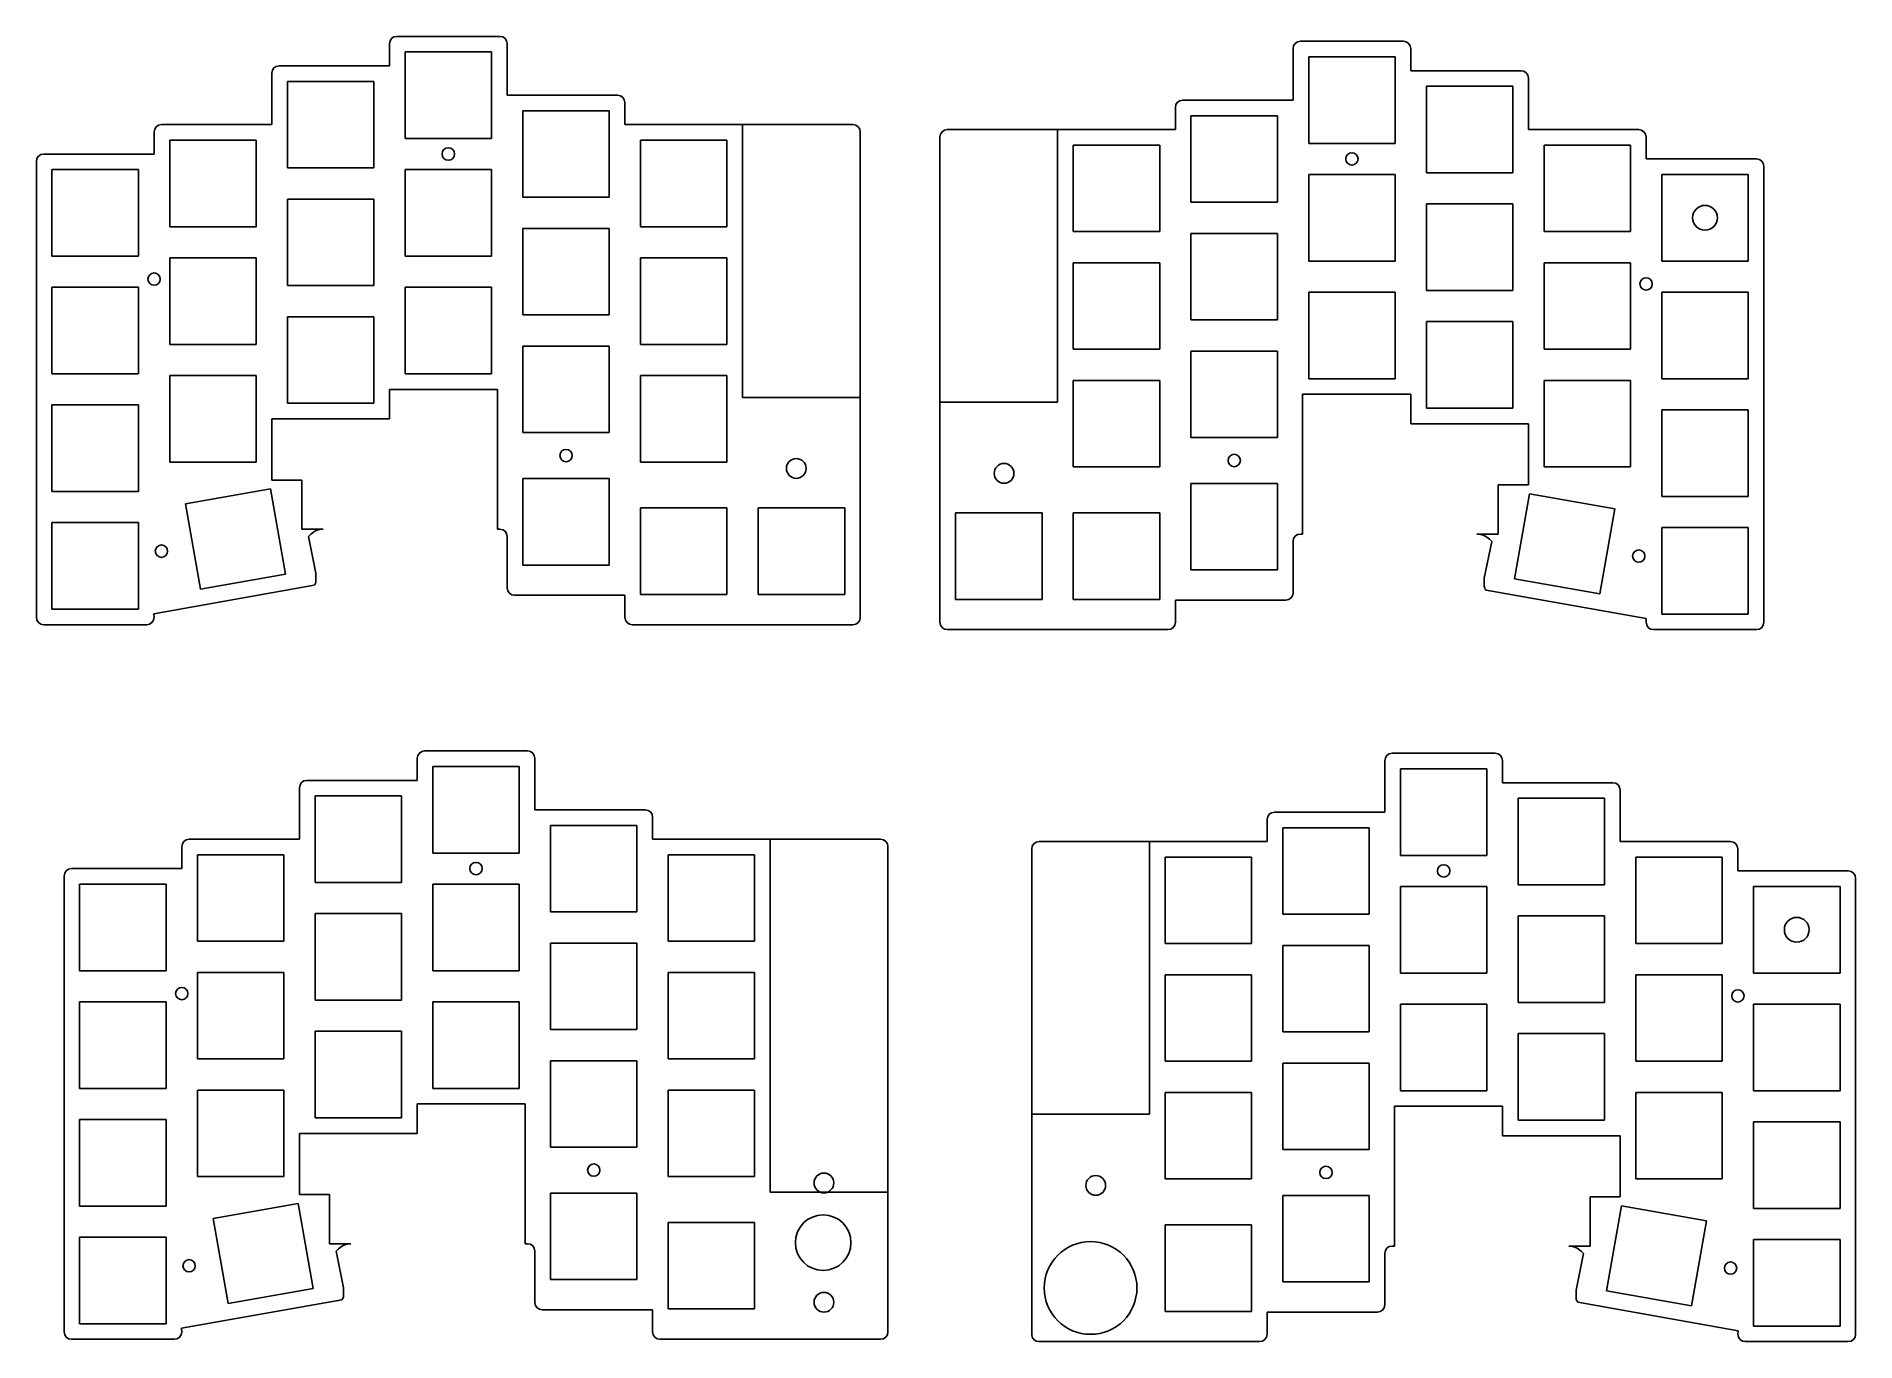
# Model space of a CAD drawing. Header units: millimetres. Extents: x 20 to 314, y 33 to 245.
import ezdxf

# ---------------------------------------------------------------- set-up
doc = ezdxf.new("R2010")
doc.units = ezdxf.units.MM
for name, color, linetype, true_color in [('BoardOutLine', 6, 'Continuous', 0xff00ff), ('BottomSilkLayer', 7, 'Continuous', 0x66cc33), ('Multi-Layer', 7, 'Continuous', 0xc0c0c0)]:
    doc.layers.add(name, color=color, linetype=linetype, true_color=true_color)

msp = doc.modelspace()

# ---------------------------------------------------------------- linework, layer by layer
at = {"color": 0}
for p, q in [((77.99, 244.78), (94.66, 244.78)), ((76.8, 240.01), (76.8, 243.58)), ((79.32, 242.25), (93.32, 242.25)), ((79.32, 228.25), (79.32, 242.25)), ((93.32, 242.25), (93.32, 228.25)), ((95.85, 243.58), (95.85, 235.25)), ((223.04, 242.79), (223.04, 234.45)), ((240.9, 243.98), (224.23, 243.98)), ((239.57, 241.45), (225.57, 241.45)), ((225.57, 241.45), (225.57, 227.45)), ((239.57, 227.45), (239.57, 241.45)), ((242.09, 239.22), (242.09, 242.79)), ((57.75, 230.49), (57.75, 238.82)), ((58.94, 240.01), (76.8, 240.01)), ((259.95, 239.22), (242.09, 239.22)), ((60.27, 237.48), (74.27, 237.48)), ((60.27, 223.49), (60.27, 237.48)), ((74.27, 237.48), (74.27, 223.49)), ((258.62, 236.69), (244.62, 236.69)), ((244.62, 236.69), (244.62, 222.69)), ((258.62, 222.69), (258.62, 236.69)), ((261.14, 229.69), (261.14, 238.03)), ((95.85, 235.25), (113.71, 235.25)), ((98.37, 232.72), (112.37, 232.72)), ((98.37, 218.72), (98.37, 232.72)), ((112.37, 232.72), (112.37, 218.72)), ((114.9, 234.06), (114.9, 230.49)), ((203.99, 233.26), (203.99, 229.69)), ((223.04, 234.45), (205.18, 234.45)), ((39.89, 230.49), (57.75, 230.49)), ((114.9, 230.49), (151.81, 230.49)), ((133.95, 186.33), (133.95, 230.49)), ((203.99, 229.69), (167.08, 229.69)), ((184.94, 185.53), (184.94, 229.69)), ((220.52, 231.93), (206.52, 231.93)), ((206.52, 231.93), (206.52, 217.93)), ((220.52, 217.93), (220.52, 231.93)), ((279, 229.69), (261.14, 229.69)), ((38.7, 225.73), (38.7, 229.3)), ((41.22, 227.96), (55.22, 227.96)), ((41.22, 213.96), (41.22, 227.96)), ((55.22, 227.96), (55.22, 213.96)), ((93.32, 228.25), (79.32, 228.25)), ((117.42, 227.96), (131.42, 227.96)), ((117.42, 213.96), (117.42, 227.96)), ((131.42, 227.96), (131.42, 213.96)), ((153, 229.3), (153, 150.72)), ((165.89, 228.5), (165.89, 149.92)), ((201.47, 227.16), (187.47, 227.16)), ((187.47, 227.16), (187.47, 213.16)), ((201.47, 213.16), (201.47, 227.16)), ((225.57, 227.45), (239.57, 227.45)), ((277.67, 227.16), (263.67, 227.16)), ((263.67, 227.16), (263.67, 213.16)), ((277.67, 213.16), (277.67, 227.16)), ((280.19, 224.93), (280.19, 228.5)), ((19.65, 224.53), (19.65, 150.72)), ((20.84, 225.73), (38.7, 225.73)), ((298.05, 224.93), (280.19, 224.93)), ((22.17, 223.2), (36.17, 223.2)), ((22.17, 209.2), (22.17, 223.2)), ((36.17, 223.2), (36.17, 209.2)), ((74.27, 223.49), (60.27, 223.49)), ((79.32, 223.2), (93.32, 223.2)), ((79.32, 209.2), (79.32, 223.2)), ((93.32, 223.2), (93.32, 209.2)), ((239.57, 222.4), (225.57, 222.4)), ((225.57, 222.4), (225.57, 208.4)), ((239.57, 208.4), (239.57, 222.4)), ((244.62, 222.69), (258.62, 222.69)), ((296.72, 222.4), (282.72, 222.4)), ((282.72, 222.4), (282.72, 208.4)), ((296.72, 208.4), (296.72, 222.4)), ((299.24, 223.74), (299.24, 149.92)), ((60.27, 218.43), (74.27, 218.43)), ((60.27, 204.44), (60.27, 218.43)), ((74.27, 218.43), (74.27, 204.44)), ((112.37, 218.72), (98.37, 218.72)), ((206.52, 217.93), (220.52, 217.93)), ((258.62, 217.64), (244.62, 217.64)), ((244.62, 217.64), (244.62, 203.64)), ((258.62, 203.64), (258.62, 217.64)), ((55.22, 213.96), (41.22, 213.96)), ((98.37, 213.67), (112.37, 213.67)), ((98.37, 199.67), (98.37, 213.67)), ((112.37, 213.67), (112.37, 199.67)), ((131.42, 213.96), (117.42, 213.96)), ((187.47, 213.16), (201.47, 213.16)), ((220.52, 212.88), (206.52, 212.88)), ((206.52, 212.88), (206.52, 198.88)), ((220.52, 198.88), (220.52, 212.88)), ((263.67, 213.16), (277.67, 213.16)), ((36.17, 209.2), (22.17, 209.2)), ((93.32, 209.2), (79.32, 209.2)), ((41.22, 208.91), (55.22, 208.91)), ((41.22, 194.91), (41.22, 208.91)), ((55.22, 208.91), (55.22, 194.91)), ((117.42, 208.91), (131.42, 208.91)), ((117.42, 194.91), (117.42, 208.91)), ((131.42, 208.91), (131.42, 194.91)), ((201.47, 208.11), (187.47, 208.11)), ((187.47, 208.11), (187.47, 194.11)), ((201.47, 194.11), (201.47, 208.11)), ((225.57, 208.4), (239.57, 208.4)), ((277.67, 208.11), (263.67, 208.11)), ((263.67, 208.11), (263.67, 194.11)), ((277.67, 194.11), (277.67, 208.11)), ((282.72, 208.4), (296.72, 208.4)), ((22.17, 204.15), (36.17, 204.15)), ((22.17, 190.15), (22.17, 204.15)), ((36.17, 204.15), (36.17, 190.15)), ((74.27, 204.44), (60.27, 204.44)), ((79.32, 204.15), (93.32, 204.15)), ((79.32, 190.15), (79.32, 204.15)), ((93.32, 204.15), (93.32, 190.15)), ((239.57, 203.35), (225.57, 203.35)), ((225.57, 203.35), (225.57, 189.35)), ((239.57, 189.35), (239.57, 203.35)), ((244.62, 203.64), (258.62, 203.64)), ((296.72, 203.35), (282.72, 203.35)), ((282.72, 203.35), (282.72, 189.35)), ((296.72, 189.35), (296.72, 203.35)), ((60.27, 199.38), (74.27, 199.38)), ((60.27, 185.39), (60.27, 199.38)), ((74.27, 199.38), (74.27, 185.39)), ((112.37, 199.67), (98.37, 199.67)), ((206.52, 198.88), (220.52, 198.88)), ((258.62, 198.59), (244.62, 198.59)), ((244.62, 198.59), (244.62, 184.59)), ((258.62, 184.59), (258.62, 198.59)), ((55.22, 194.91), (41.22, 194.91)), ((98.37, 194.62), (112.37, 194.62)), ((98.37, 180.62), (98.37, 194.62)), ((112.37, 194.62), (112.37, 180.62)), ((131.42, 194.91), (117.42, 194.91)), ((187.47, 194.11), (201.47, 194.11)), ((220.52, 193.83), (206.52, 193.83)), ((206.52, 193.83), (206.52, 179.83)), ((220.52, 179.83), (220.52, 193.83)), ((263.67, 194.11), (277.67, 194.11)), ((36.17, 190.15), (22.17, 190.15)), ((41.22, 189.86), (55.22, 189.86)), ((41.22, 175.86), (41.22, 189.86)), ((55.22, 189.86), (55.22, 175.86)), ((93.32, 190.15), (79.32, 190.15)), ((117.42, 189.86), (131.42, 189.86)), ((117.42, 175.86), (117.42, 189.86)), ((131.42, 189.86), (131.42, 175.86)), ((201.47, 189.06), (187.47, 189.06)), ((187.47, 189.06), (187.47, 175.06)), ((201.47, 175.06), (201.47, 189.06)), ((225.57, 189.35), (239.57, 189.35)), ((277.67, 189.06), (263.67, 189.06)), ((263.67, 189.06), (263.67, 175.06)), ((277.67, 175.06), (277.67, 189.06)), ((282.72, 189.35), (296.72, 189.35)), ((94.3, 187.63), (76.8, 187.63)), ((94.3, 179.75), (94.3, 187.63)), ((153, 186.33), (133.95, 186.33)), ((165.89, 185.53), (184.94, 185.53)), ((224.59, 178.96), (224.59, 186.83)), ((224.59, 186.83), (242.09, 186.83)), ((22.17, 185.1), (36.17, 185.1)), ((22.17, 171.1), (22.17, 185.1)), ((36.17, 185.1), (36.17, 171.1)), ((57.75, 182.86), (76.8, 182.86)), ((57.75, 182.86), (57.75, 172.95)), ((74.27, 185.39), (60.27, 185.39)), ((244.62, 184.59), (258.62, 184.59)), ((296.72, 184.3), (282.72, 184.3)), ((282.72, 184.3), (282.72, 170.3)), ((296.72, 170.3), (296.72, 184.3)), ((94.3, 165), (94.3, 179.75)), ((112.37, 180.62), (98.37, 180.62)), ((206.52, 179.83), (220.52, 179.83)), ((261.14, 182.07), (242.09, 182.07)), ((261.14, 182.07), (261.14, 172.16)), ((224.59, 164.21), (224.59, 178.96)), ((55.22, 175.86), (41.22, 175.86)), ((131.42, 175.86), (117.42, 175.86)), ((187.47, 175.06), (201.47, 175.06)), ((263.67, 175.06), (277.67, 175.06)), ((36.17, 171.1), (22.17, 171.1)), ((57.56, 171.52), (43.77, 169.09)), ((59.99, 157.73), (57.56, 171.52)), ((57.75, 172.95), (62.62, 172.95)), ((62.62, 172.95), (62.62, 165)), ((98.37, 173.19), (112.37, 173.19)), ((98.37, 159.19), (98.37, 173.19)), ((112.37, 173.19), (112.37, 159.19)), ((220.52, 172.4), (206.52, 172.4)), ((206.52, 172.4), (206.52, 158.4)), ((220.52, 158.4), (220.52, 172.4)), ((261.14, 172.16), (256.26, 172.16)), ((256.26, 172.16), (256.26, 164.21)), ((43.77, 169.09), (46.21, 155.3)), ((117.42, 168.43), (131.42, 168.43)), ((117.42, 154.43), (117.42, 168.43)), ((131.42, 168.43), (131.42, 154.43)), ((136.47, 168.43), (150.47, 168.43)), ((136.47, 154.43), (136.47, 168.43)), ((150.47, 168.43), (150.47, 154.43)), ((258.9, 156.94), (261.33, 170.72)), ((261.33, 170.72), (275.11, 168.29)), ((275.11, 168.29), (272.68, 154.51)), ((282.72, 170.3), (296.72, 170.3)), ((22.17, 166.05), (36.17, 166.05)), ((22.17, 152.05), (22.17, 166.05)), ((36.17, 166.05), (36.17, 152.05)), ((62.62, 165), (66.08, 165)), ((94.3, 165), (94.66, 165)), ((182.42, 167.63), (168.42, 167.63)), ((168.42, 167.63), (168.42, 153.63)), ((182.42, 153.63), (182.42, 167.63)), ((201.47, 167.63), (187.47, 167.63)), ((187.47, 167.63), (187.47, 153.63)), ((201.47, 153.63), (201.47, 167.63)), ((296.72, 165.25), (282.72, 165.25)), ((282.72, 165.25), (282.72, 151.25)), ((296.72, 151.25), (296.72, 165.25)), ((64.05, 164.16), (63.7, 163.81)), ((63.7, 163.81), (64.89, 157.86)), ((95.85, 163.81), (95.85, 155.48)), ((223.04, 163.02), (223.04, 154.68)), ((224.59, 164.21), (224.23, 164.21)), ((256.26, 164.21), (252.81, 164.21)), ((255.19, 163.02), (254, 157.06)), ((254.84, 163.37), (255.19, 163.02)), ((112.37, 159.19), (98.37, 159.19)), ((46.21, 155.3), (59.99, 157.73)), ((64.89, 157.86), (64.89, 156.58)), ((206.52, 158.4), (220.52, 158.4)), ((254, 157.06), (254, 155.78)), ((272.68, 154.51), (258.9, 156.94)), ((64.61, 155.9), (38.67, 151.3)), ((97.04, 154.29), (114.9, 154.29)), ((114.9, 154.29), (114.9, 150.72)), ((131.42, 154.43), (117.42, 154.43)), ((150.47, 154.43), (136.47, 154.43)), ((168.42, 153.63), (182.42, 153.63)), ((187.47, 153.63), (201.47, 153.63)), ((221.85, 153.49), (203.99, 153.49)), ((203.99, 153.49), (203.99, 149.92)), ((254.28, 155.11), (280.22, 150.51)), ((36.17, 152.05), (22.17, 152.05)), ((38.67, 151.3), (38.7, 150.72)), ((280.22, 150.51), (280.19, 149.92)), ((282.72, 151.25), (296.72, 151.25)), ((20.84, 149.52), (37.51, 149.52)), ((116.09, 149.52), (151.81, 149.52)), ((202.8, 148.73), (167.08, 148.73)), ((298.05, 148.73), (281.38, 148.73)), ((81.28, 124.32), (81.28, 127.9)), ((82.47, 129.09), (99.14, 129.09)), ((100.33, 127.9), (100.33, 119.56)), ((237.89, 127.52), (237.89, 119.18)), ((255.75, 128.71), (239.08, 128.71)), ((256.94, 123.94), (256.94, 127.52)), ((63.42, 124.32), (81.28, 124.32)), ((83.8, 126.56), (97.8, 126.56)), ((83.8, 112.56), (83.8, 126.56)), ((97.8, 126.56), (97.8, 112.56)), ((254.42, 126.18), (240.42, 126.18)), ((240.42, 126.18), (240.42, 112.18)), ((254.42, 112.18), (254.42, 126.18)), ((274.8, 123.94), (256.94, 123.94)), ((62.23, 114.8), (62.23, 123.13)), ((64.75, 121.8), (78.75, 121.8)), ((64.75, 107.8), (64.75, 121.8)), ((78.75, 121.8), (78.75, 107.8)), ((273.47, 121.42), (259.47, 121.42)), ((259.47, 121.42), (259.47, 107.42)), ((273.47, 107.42), (273.47, 121.42)), ((275.99, 114.42), (275.99, 122.75)), ((100.33, 119.56), (118.19, 119.56)), ((119.38, 118.37), (119.38, 114.8)), ((218.84, 117.99), (218.84, 114.42)), ((237.89, 119.18), (220.03, 119.18)), ((102.85, 117.03), (116.85, 117.03)), ((102.85, 103.03), (102.85, 117.03)), ((116.85, 117.03), (116.85, 103.03)), ((235.37, 116.65), (221.37, 116.65)), ((221.37, 116.65), (221.37, 102.65)), ((235.37, 102.65), (235.37, 116.65)), ((43.18, 110.04), (43.18, 113.61)), ((44.37, 114.8), (62.23, 114.8)), ((45.7, 112.27), (59.7, 112.27)), ((45.7, 98.27), (45.7, 112.27)), ((59.7, 112.27), (59.7, 98.27)), ((97.8, 112.56), (83.8, 112.56)), ((119.38, 114.8), (156.29, 114.8)), ((121.9, 112.27), (135.9, 112.27)), ((121.9, 98.27), (121.9, 112.27)), ((135.9, 112.27), (135.9, 98.27)), ((138.43, 57.65), (138.43, 114.8)), ((157.48, 113.61), (157.48, 35.03)), ((180.74, 113.23), (180.74, 34.65)), ((218.84, 114.42), (181.93, 114.42)), ((199.79, 70.26), (199.79, 114.42)), ((216.32, 111.89), (202.32, 111.89)), ((202.32, 111.89), (202.32, 97.89)), ((216.32, 97.89), (216.32, 111.89)), ((240.42, 112.18), (254.42, 112.18)), ((293.85, 114.42), (275.99, 114.42)), ((292.52, 111.89), (278.52, 111.89)), ((278.52, 111.89), (278.52, 97.89)), ((292.52, 97.89), (292.52, 111.89)), ((295.04, 109.66), (295.04, 113.23)), ((25.32, 110.04), (43.18, 110.04)), ((312.9, 109.66), (295.04, 109.66)), ((24.13, 108.85), (24.13, 35.03)), ((26.65, 107.51), (40.65, 107.51)), ((26.65, 93.51), (26.65, 107.51)), ((40.65, 107.51), (40.65, 93.51)), ((78.75, 107.8), (64.75, 107.8)), ((83.8, 107.51), (97.8, 107.51)), ((83.8, 93.51), (83.8, 107.51)), ((97.8, 107.51), (97.8, 93.51)), ((254.42, 107.13), (240.42, 107.13)), ((240.42, 107.13), (240.42, 93.13)), ((254.42, 93.13), (254.42, 107.13)), ((259.47, 107.42), (273.47, 107.42)), ((311.57, 107.13), (297.57, 107.13)), ((297.57, 107.13), (297.57, 93.13)), ((311.57, 93.13), (311.57, 107.13)), ((314.09, 108.47), (314.09, 34.65)), ((64.75, 102.75), (78.75, 102.75)), ((64.75, 88.75), (64.75, 102.75)), ((78.75, 102.75), (78.75, 88.75)), ((116.85, 103.03), (102.85, 103.03)), ((221.37, 102.65), (235.37, 102.65)), ((273.47, 102.37), (259.47, 102.37)), ((259.47, 102.37), (259.47, 88.37)), ((273.47, 88.37), (273.47, 102.37)), ((59.7, 98.27), (45.7, 98.27)), ((102.85, 97.98), (116.85, 97.98)), ((102.85, 83.98), (102.85, 97.98)), ((116.85, 97.98), (116.85, 83.98)), ((135.9, 98.27), (121.9, 98.27)), ((202.32, 97.89), (216.32, 97.89)), ((235.37, 97.6), (221.37, 97.6)), ((221.37, 97.6), (221.37, 83.6)), ((235.37, 83.6), (235.37, 97.6)), ((278.52, 97.89), (292.52, 97.89)), ((40.65, 93.51), (26.65, 93.51)), ((45.7, 93.22), (59.7, 93.22)), ((45.7, 79.22), (45.7, 93.22)), ((59.7, 93.22), (59.7, 79.22)), ((97.8, 93.51), (83.8, 93.51)), ((121.9, 93.22), (135.9, 93.22)), ((121.9, 79.22), (121.9, 93.22)), ((135.9, 93.22), (135.9, 79.22)), ((216.32, 92.84), (202.32, 92.84)), ((202.32, 92.84), (202.32, 78.84)), ((216.32, 78.84), (216.32, 92.84)), ((240.42, 93.13), (254.42, 93.13)), ((292.52, 92.84), (278.52, 92.84)), ((278.52, 92.84), (278.52, 78.84)), ((292.52, 78.84), (292.52, 92.84)), ((297.57, 93.13), (311.57, 93.13)), ((26.65, 88.46), (40.65, 88.46)), ((26.65, 74.46), (26.65, 88.46)), ((40.65, 88.46), (40.65, 74.46)), ((78.75, 88.75), (64.75, 88.75)), ((83.8, 88.46), (97.8, 88.46)), ((83.8, 74.46), (83.8, 88.46)), ((97.8, 88.46), (97.8, 74.46)), ((259.47, 88.37), (273.47, 88.37)), ((254.42, 88.08), (240.42, 88.08)), ((240.42, 88.08), (240.42, 74.08)), ((254.42, 74.08), (254.42, 88.08)), ((311.57, 88.08), (297.57, 88.08)), ((297.57, 88.08), (297.57, 74.08)), ((311.57, 74.08), (311.57, 88.08)), ((64.75, 83.7), (78.75, 83.7)), ((64.75, 69.7), (64.75, 83.7)), ((78.75, 83.7), (78.75, 69.7)), ((116.85, 83.98), (102.85, 83.98)), ((221.37, 83.6), (235.37, 83.6)), ((273.47, 83.32), (259.47, 83.32)), ((259.47, 83.32), (259.47, 69.32)), ((273.47, 69.32), (273.47, 83.32)), ((59.7, 79.22), (45.7, 79.22)), ((102.85, 78.93), (116.85, 78.93)), ((102.85, 64.93), (102.85, 78.93)), ((116.85, 78.93), (116.85, 64.93)), ((135.9, 79.22), (121.9, 79.22)), ((202.32, 78.84), (216.32, 78.84)), ((235.37, 78.55), (221.37, 78.55)), ((221.37, 78.55), (221.37, 64.55)), ((235.37, 64.55), (235.37, 78.55)), ((278.52, 78.84), (292.52, 78.84)), ((40.65, 74.46), (26.65, 74.46)), ((45.7, 74.17), (59.7, 74.17)), ((45.7, 60.17), (45.7, 74.17)), ((59.7, 74.17), (59.7, 60.17)), ((97.8, 74.46), (83.8, 74.46)), ((121.9, 74.17), (135.9, 74.17)), ((121.9, 60.17), (121.9, 74.17)), ((135.9, 74.17), (135.9, 60.17)), ((216.32, 73.79), (202.32, 73.79)), ((202.32, 73.79), (202.32, 59.79)), ((216.32, 59.79), (216.32, 73.79)), ((240.42, 74.08), (254.42, 74.08)), ((292.52, 73.79), (278.52, 73.79)), ((278.52, 73.79), (278.52, 59.79)), ((292.52, 59.79), (292.52, 73.79)), ((297.57, 74.08), (311.57, 74.08)), ((98.78, 71.94), (81.28, 71.94)), ((98.78, 64.06), (98.78, 71.94)), ((239.44, 63.68), (239.44, 71.56)), ((239.44, 71.56), (256.94, 71.56)), ((26.65, 69.41), (40.65, 69.41)), ((26.65, 55.41), (26.65, 69.41)), ((40.65, 69.41), (40.65, 55.41)), ((78.75, 69.7), (64.75, 69.7)), ((180.74, 70.26), (199.79, 70.26)), ((259.47, 69.32), (273.47, 69.32)), ((311.57, 69.03), (297.57, 69.03)), ((297.57, 69.03), (297.57, 55.03)), ((311.57, 55.03), (311.57, 69.03)), ((62.23, 67.17), (81.28, 67.17)), ((62.23, 67.17), (62.23, 57.27)), ((116.85, 64.93), (102.85, 64.93)), ((275.99, 66.79), (256.94, 66.79)), ((275.99, 66.79), (275.99, 56.89)), ((98.78, 49.31), (98.78, 64.06)), ((221.37, 64.55), (235.37, 64.55)), ((239.44, 48.93), (239.44, 63.68)), ((59.7, 60.17), (45.7, 60.17)), ((135.9, 60.17), (121.9, 60.17)), ((202.32, 59.79), (216.32, 59.79)), ((278.52, 59.79), (292.52, 59.79)), ((62.23, 57.27), (67.1, 57.27)), ((67.1, 57.27), (67.1, 49.31)), ((102.85, 57.5), (116.85, 57.5)), ((102.85, 43.5), (102.85, 57.5)), ((116.85, 57.5), (116.85, 43.5)), ((157.48, 57.65), (138.43, 57.65)), ((235.37, 57.12), (221.37, 57.12)), ((221.37, 57.12), (221.37, 43.12)), ((235.37, 43.12), (235.37, 57.12)), ((275.99, 56.89), (271.12, 56.89)), ((271.12, 56.89), (271.12, 48.93)), ((40.65, 55.41), (26.65, 55.41)), ((62.04, 55.83), (48.26, 53.4)), ((48.26, 53.4), (50.69, 39.61)), ((64.47, 42.04), (62.04, 55.83)), ((273.75, 41.66), (276.18, 55.45)), ((276.18, 55.45), (289.96, 53.02)), ((289.96, 53.02), (287.53, 39.23)), ((297.57, 55.03), (311.57, 55.03)), ((26.65, 50.36), (40.65, 50.36)), ((26.65, 36.36), (26.65, 50.36)), ((40.65, 50.36), (40.65, 36.36)), ((121.9, 52.74), (135.9, 52.74)), ((121.9, 38.74), (121.9, 52.74)), ((135.9, 52.74), (135.9, 38.74)), ((216.32, 52.36), (202.32, 52.36)), ((202.32, 52.36), (202.32, 38.36)), ((216.32, 38.36), (216.32, 52.36)), ((67.1, 49.31), (70.56, 49.31)), ((68.53, 48.47), (68.18, 48.12)), ((68.18, 48.12), (69.37, 42.17)), ((98.78, 49.31), (99.14, 49.31)), ((100.33, 48.12), (100.33, 39.79)), ((237.89, 47.74), (237.89, 39.41)), ((239.44, 48.93), (239.08, 48.93)), ((271.12, 48.93), (267.66, 48.93)), ((270.04, 47.74), (268.85, 41.79)), ((269.69, 48.09), (270.04, 47.74)), ((311.57, 49.98), (297.57, 49.98)), ((297.57, 49.98), (297.57, 35.98)), ((311.57, 35.98), (311.57, 49.98)), ((50.69, 39.61), (64.47, 42.04)), ((69.37, 42.17), (69.37, 40.89)), ((116.85, 43.5), (102.85, 43.5)), ((221.37, 43.12), (235.37, 43.12)), ((268.85, 41.79), (268.85, 40.51)), ((287.53, 39.23), (273.75, 41.66)), ((69.09, 40.21), (43.15, 35.61)), ((101.52, 38.6), (119.38, 38.6)), ((119.38, 38.6), (119.38, 35.03)), ((135.9, 38.74), (121.9, 38.74)), ((202.32, 38.36), (216.32, 38.36)), ((269.13, 39.83), (295.07, 35.23)), ((40.65, 36.36), (26.65, 36.36)), ((43.15, 35.61), (43.18, 35.03)), ((236.7, 38.22), (218.84, 38.22)), ((218.84, 38.22), (218.84, 34.65)), ((297.57, 35.98), (311.57, 35.98)), ((25.32, 33.84), (41.99, 33.84)), ((120.57, 33.84), (156.29, 33.84)), ((217.65, 33.46), (181.93, 33.46)), ((295.07, 35.23), (295.04, 34.65)), ((312.9, 33.46), (296.23, 33.46))]:
    msp.add_line(p, q, dxfattribs=at)
at = {"color": 40, "true_color": 0xf8d731}
for p, q in [((76.8, 187.63), (76.8, 182.86)), ((242.09, 186.83), (242.09, 182.07)), ((81.28, 71.94), (81.28, 67.17)), ((256.94, 71.56), (256.94, 66.79))]:
    msp.add_line(p, q, dxfattribs=at)
at = {"layer": 'BoardOutLine', "color": 0}
for centre, radius, start, end in [((77.99, 243.58), 1.19, 90, 180), ((94.66, 243.58), 1.19, 0, 90), ((224.23, 242.79), 1.19, 90, 180), ((240.9, 242.79), 1.19, 0, 90), ((58.94, 238.82), 1.19, 90, 180), ((259.95, 238.03), 1.19, 0, 90), ((113.71, 234.06), 1.19, 0, 90), ((205.18, 233.26), 1.19, 90, 180), ((39.89, 229.3), 1.19, 90, 180), ((151.81, 229.3), 1.19, 0, 90), ((167.08, 228.5), 1.19, 90, 180), ((279, 228.5), 1.19, 0, 90), ((20.84, 224.53), 1.19, 90, 180), ((298.05, 223.74), 1.19, 0, 90), ((66.08, 162.13), 2.87, 90, 135.0003), ((94.66, 163.81), 1.19, 0, 90), ((224.23, 163.02), 1.19, 90, 180), ((252.81, 161.33), 2.87, 44.9997, 90), ((63.94, 156.58), 0.955, 315, 359.9999), ((97.04, 155.48), 1.19, 180, 270), ((221.85, 154.68), 1.19, 270, 0), ((254.95, 155.78), 0.955, 180.0001, 225), ((20.84, 150.72), 1.19, 180, 270), ((37.51, 150.72), 1.19, 270, 0), ((116.09, 150.72), 1.19, 180, 270), ((151.81, 150.72), 1.19, 270, 0), ((167.08, 149.92), 1.19, 180, 270), ((202.8, 149.92), 1.19, 270, 0), ((281.38, 149.92), 1.19, 180, 270), ((298.05, 149.92), 1.19, 270, 0), ((82.47, 127.9), 1.19, 90, 180), ((99.14, 127.9), 1.19, 0, 90), ((239.08, 127.52), 1.19, 90, 180), ((255.75, 127.52), 1.19, 0, 90), ((63.42, 123.13), 1.19, 90, 180), ((274.8, 122.75), 1.19, 0, 90), ((118.19, 118.37), 1.19, 0, 90), ((220.03, 117.99), 1.19, 90, 180), ((44.37, 113.61), 1.19, 90, 180), ((156.29, 113.61), 1.19, 0, 90), ((181.93, 113.23), 1.19, 90, 180), ((293.85, 113.23), 1.19, 0, 90), ((25.32, 108.85), 1.19, 90, 180), ((312.9, 108.47), 1.19, 0, 90), ((70.56, 46.44), 2.87, 90, 135.0003), ((99.14, 48.12), 1.19, 0, 90), ((239.08, 47.74), 1.19, 90, 180), ((267.66, 46.06), 2.87, 44.9997, 90), ((68.42, 40.89), 0.955, 315, 359.9999), ((101.52, 39.79), 1.19, 180, 270), ((236.7, 39.41), 1.19, 270, 0), ((269.8, 40.51), 0.955, 180.0001, 225), ((25.32, 35.03), 1.19, 180, 270), ((41.99, 35.03), 1.19, 270, 0), ((120.57, 35.03), 1.19, 180, 270), ((156.29, 35.03), 1.19, 270, 0), ((181.93, 34.65), 1.19, 180, 270), ((217.65, 34.65), 1.19, 270, 0), ((296.23, 34.65), 1.19, 180, 270), ((312.9, 34.65), 1.19, 270, 0)]:
    msp.add_arc(centre, radius, start, end, dxfattribs=at)
at = {"layer": 'BottomSilkLayer', "color": 0}
msp.add_circle((190.27, 42.14), 7.5, dxfattribs=at)
at = {"layer": 'Multi-Layer', "color": 0}
for centre, radius in [((86.32, 225.73), 1), ((232.57, 224.93), 1), ((289.72, 215.4), 2.01), ((38.7, 205.48), 1), ((280.19, 204.69), 1), ((105.37, 176.91), 1), ((213.52, 176.11), 1), ((142.63, 174.82), 1.6), ((142.63, 174.82), 1.6), ((176.26, 174.03), 1.6), ((39.89, 161.43), 1), ((279, 160.64), 1), ((90.8, 110.04), 1), ((247.42, 109.66), 1), ((304.57, 100.13), 2.01), ((43.18, 89.8), 1), ((295.04, 89.42), 1), ((109.85, 61.22), 1), ((228.37, 60.84), 1), ((147.11, 59.14), 1.6), ((191.11, 58.75), 1.6), ((146.99, 49.48), 4.5), ((44.37, 45.74), 1), ((293.85, 45.36), 1), ((147.11, 39.83), 1.6)]:
    msp.add_circle(centre, radius, dxfattribs=at)

doc.saveas('drawing.dxf')
